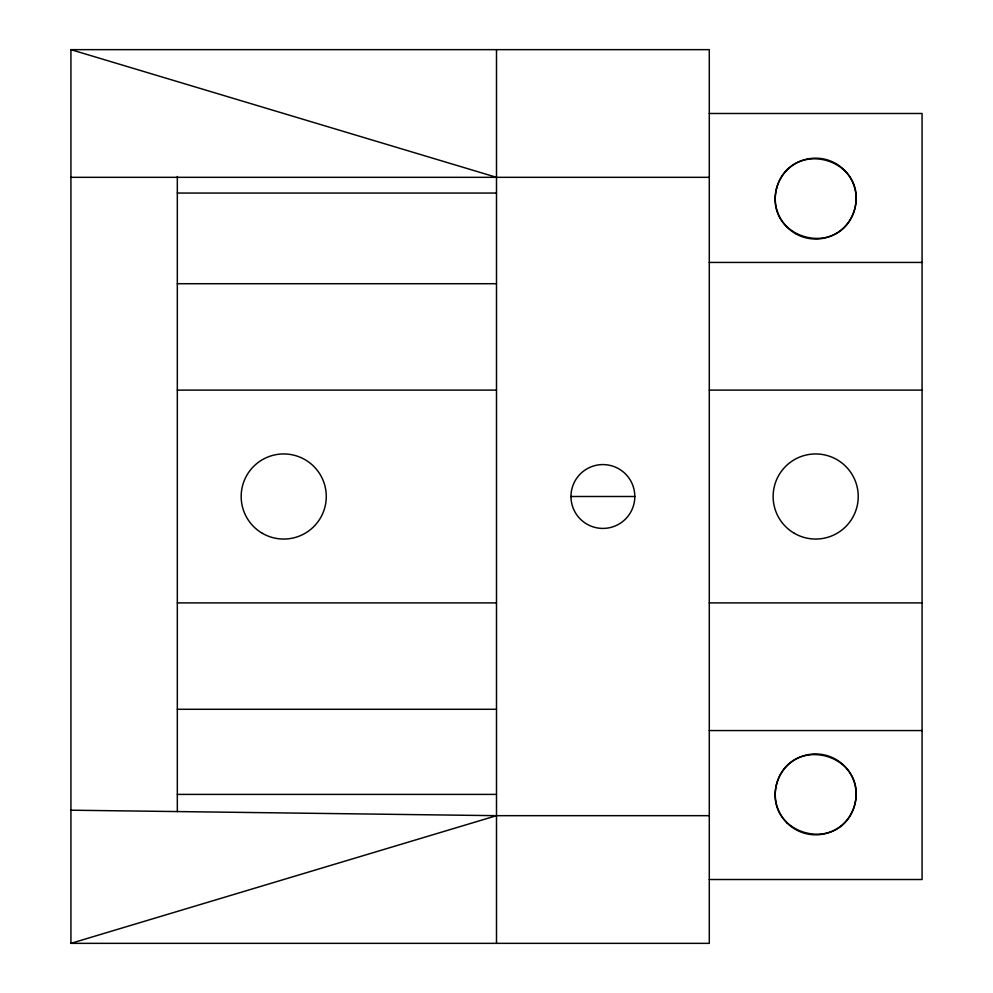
<?xml version="1.0" encoding="UTF-8"?>
<svg xmlns="http://www.w3.org/2000/svg" width="993" height="993" viewBox="0 0 993 993"><rect width="100%" height="100%" fill="white"/><g stroke="black" fill="none" stroke-linecap="round" stroke-linejoin="round"><path stroke-width="1.49" d="M70.925 943.35L709.287 943.35L709.287 49.65L70.925 49.65L70.925 943.35L496.5 815.675L709.287 815.675M709.287 113.487L922.075 113.487L922.075 879.513L709.287 879.513M70.925 177.325L709.287 177.325M177.325 193.052L496.5 193.052M709.287 262.437L922.075 262.437M177.325 283.713L496.5 283.713M177.325 390.112L496.5 390.112M709.287 390.112L922.075 390.112M570.975 496.5L634.812 496.5A31.913 31.913 0 0 0 586.937 468.857A31.913 31.913 0 0 0 586.937 524.143A31.913 31.913 0 0 0 634.812 496.5M177.325 602.888L496.5 602.888M709.287 602.888L922.075 602.888M177.325 709.287L496.5 709.287M709.287 730.563L922.075 730.563M177.325 794.4L496.5 794.4M70.925 810.201L496.5 815.675M70.925 49.65L496.5 177.325M496.5 49.65L496.5 943.35M177.325 176.481L177.325 811.579M776.625 188.136C763.555 239.301 840.463 259.905 854.725 209.064C867.795 157.899 790.9 137.295 776.625 188.136M776.625 783.936C763.555 835.101 840.463 855.705 854.725 804.864C867.795 753.699 790.9 733.095 776.625 783.936M794.4 533.353A42.562 42.562 0 0 0 858.237 496.5A42.562 42.562 0 0 0 794.4 459.647A42.562 42.562 0 0 0 794.4 533.353M262.437 533.353A42.562 42.562 0 0 0 326.275 496.5A42.562 42.562 0 0 0 262.437 459.647A42.562 42.562 0 0 0 262.437 533.353M795.467 233.616A40.428 40.428 0 0 0 856.103 198.6A40.428 40.428 0 0 0 795.467 163.584A40.428 40.428 0 0 0 795.467 233.616M787.089 822.986A40.428 40.428 0 0 0 854.725 804.864A40.428 40.428 0 0 0 805.211 755.35A40.428 40.428 0 0 0 787.089 822.986"/></g></svg>
